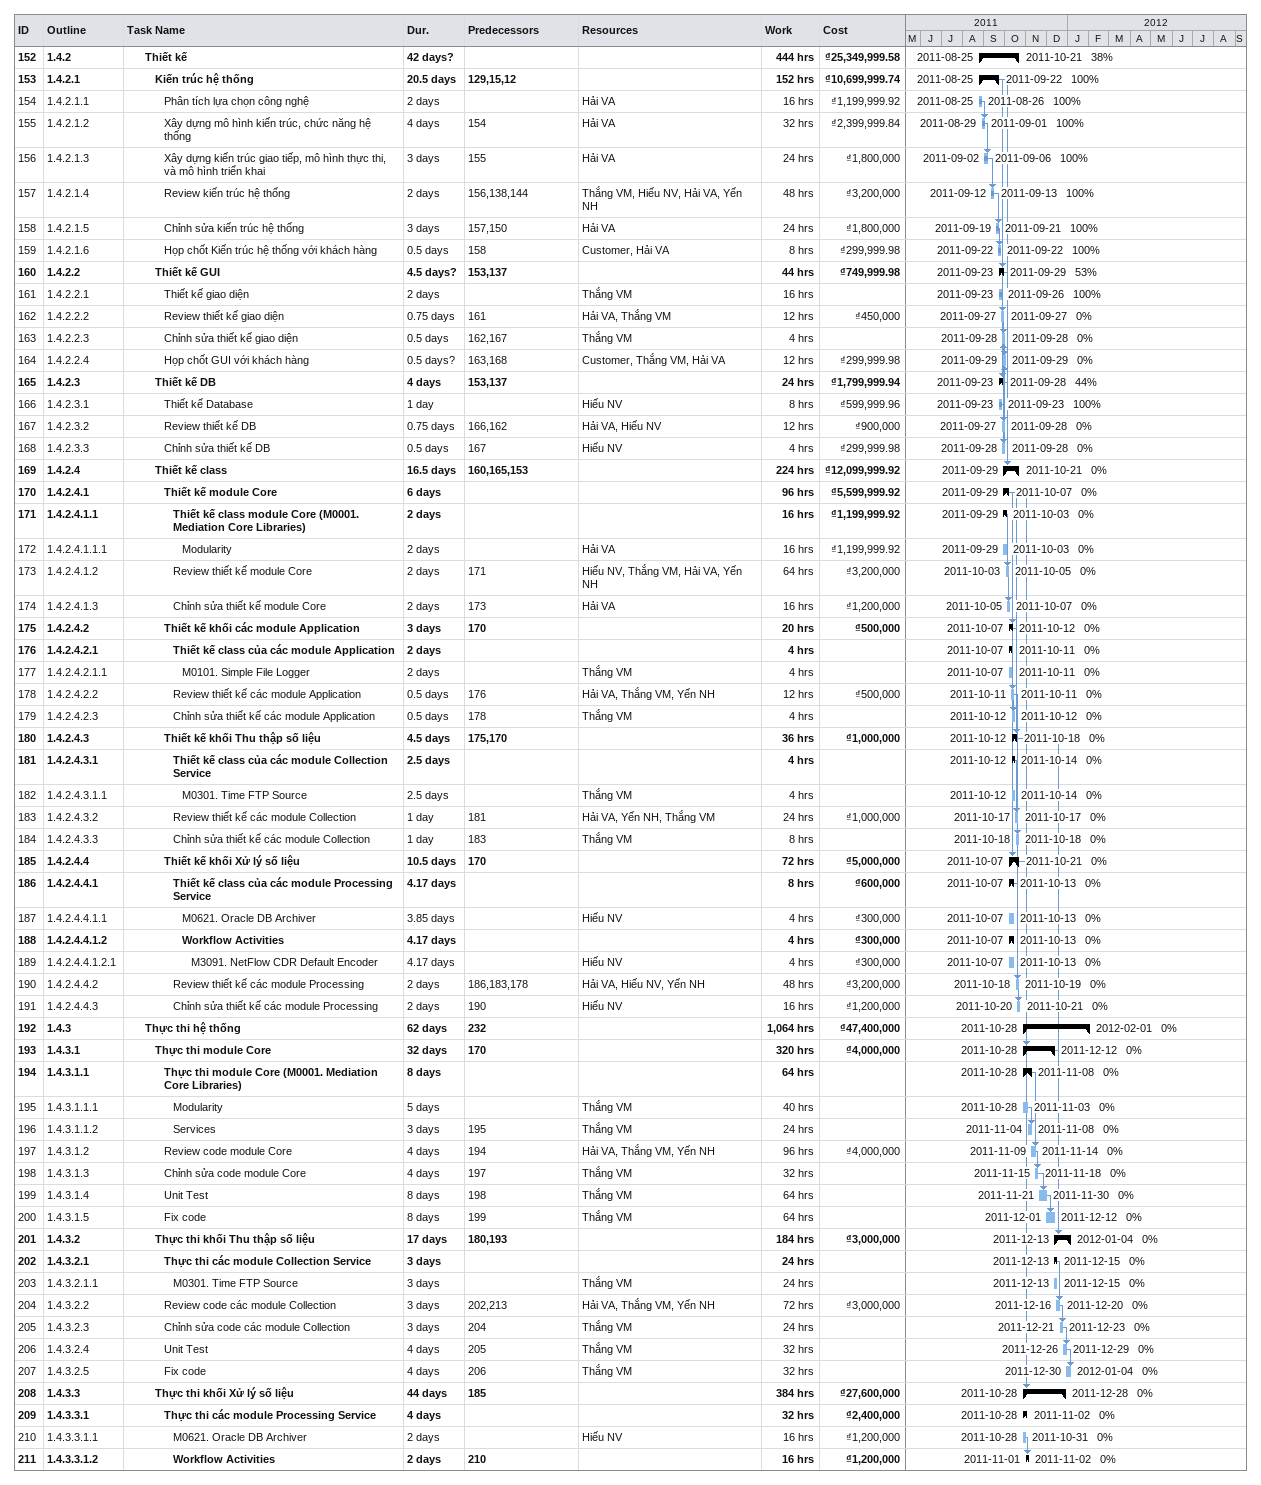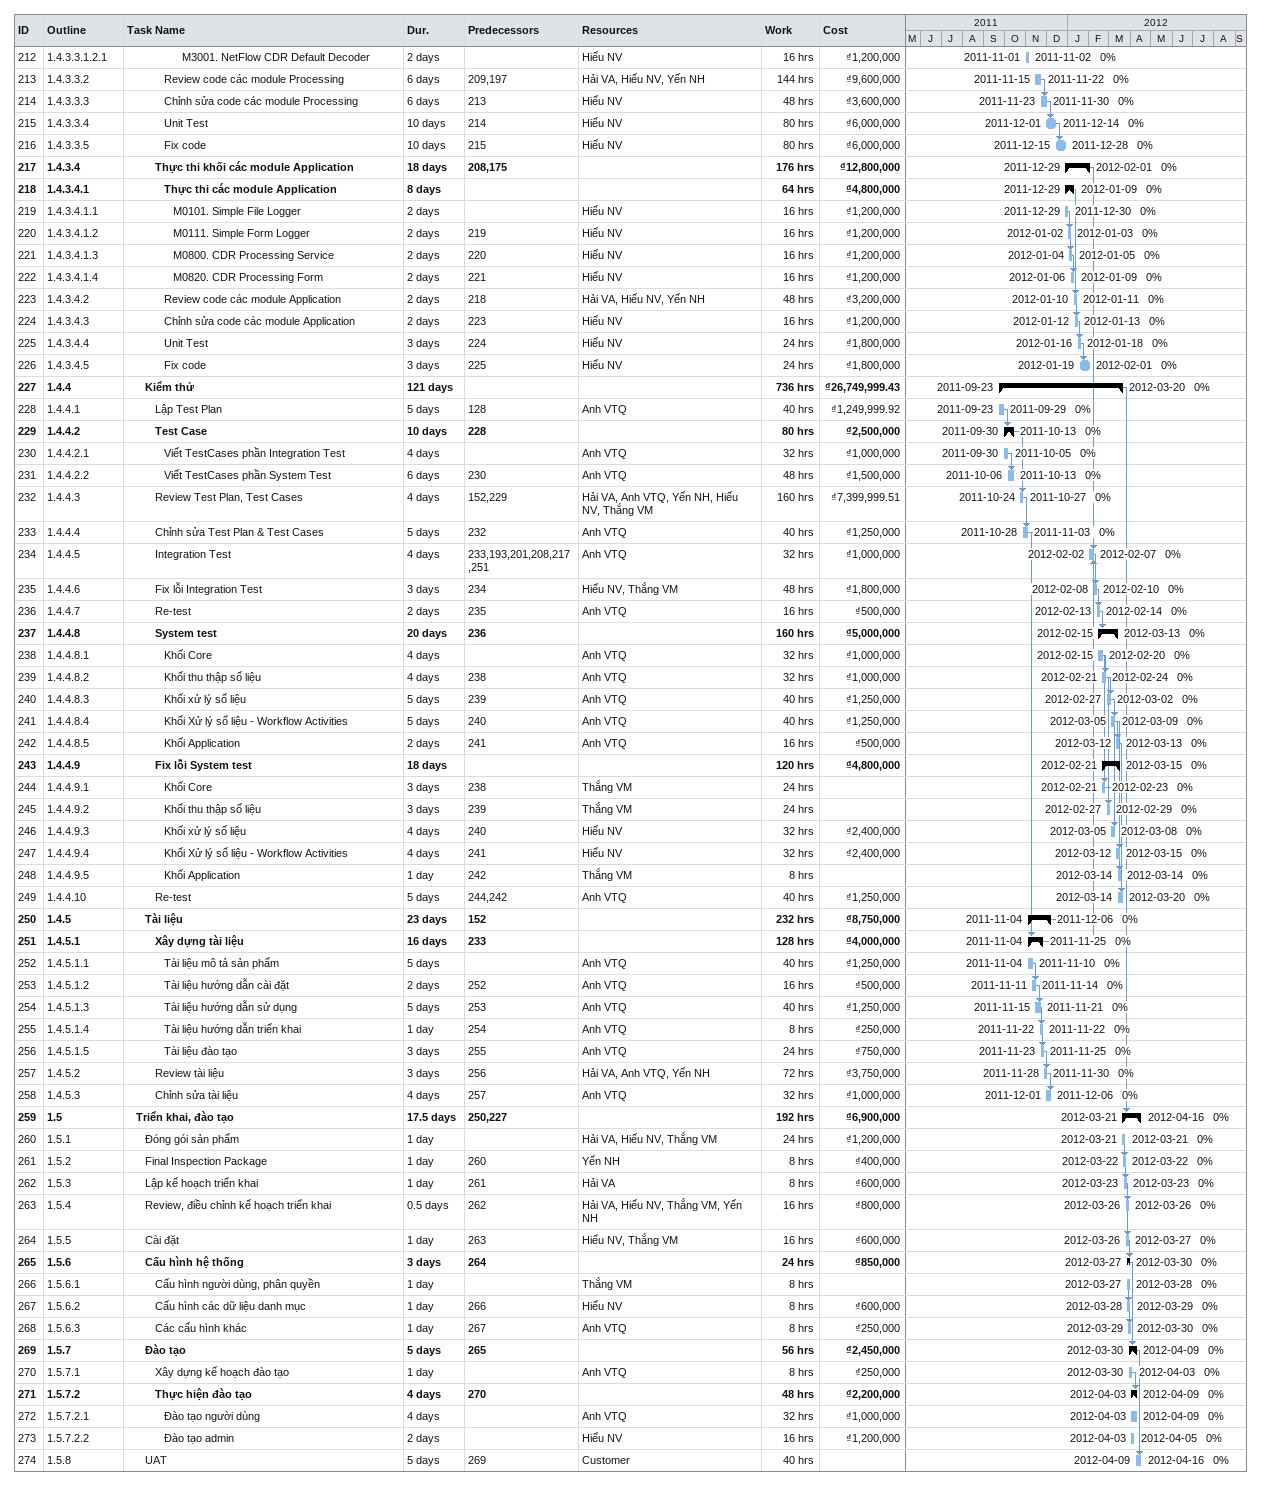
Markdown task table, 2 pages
| ID | WBS | Task | Duration | Start | Finish | Predecessors | Resources | % complete | Work (h) | Cost (₫) |
|---|---|---|---|---|---|---|---|---|---|---|
| 152 | 1.4.2 | **Thiết kế** | 42d? | 2011-08-25 | 2011-10-21 |  |  | 38 | 444 | 25349999.58 |
| 153 | 1.4.2.1 | **Kiến trúc hệ thống** | 20.5d | 2011-08-25 | 2011-09-22 | 129, 15, 12 |  | 100 | 152 | 10699999.74 |
| 154 | 1.4.2.1.1 | Phân tích lựa chọn công nghệ | 2d | 2011-08-25 | 2011-08-26 |  | Hải VA | 100 | 16 | 1199999.92 |
| 155 | 1.4.2.1.2 | Xây dựng mô hình kiến trúc, chức năng hệ thống | 4d | 2011-08-29 | 2011-09-01 | 154 | Hải VA | 100 | 32 | 2399999.84 |
| 156 | 1.4.2.1.3 | Xây dựng kiến trúc giao tiếp, mô hình thực thi, và mô hình triển khai | 3d | 2011-09-02 | 2011-09-06 | 155 | Hải VA | 100 | 24 | 1800000 |
| 157 | 1.4.2.1.4 | Review kiến trúc hệ thống | 2d | 2011-09-12 | 2011-09-13 | 156, 138, 144 | Thắng VM, Hiếu NV, Hải VA, Yến NH | 100 | 48 | 3200000 |
| 158 | 1.4.2.1.5 | Chỉnh sửa kiến trúc hệ thống | 3d | 2011-09-19 | 2011-09-21 | 157, 150 | Hải VA | 100 | 24 | 1800000 |
| 159 | 1.4.2.1.6 | Họp chốt Kiến trúc hệ thống với khách hàng | 0.5d | 2011-09-22 | 2011-09-22 | 158 | Customer, Hải VA | 100 | 8 | 299999.98 |
| 160 | 1.4.2.2 | **Thiết kế GUI** | 4.5d? | 2011-09-23 | 2011-09-29 | 153, 137 |  | 53 | 44 | 749999.98 |
| 161 | 1.4.2.2.1 | Thiết kế giao diện | 2d | 2011-09-23 | 2011-09-26 |  | Thắng VM | 100 | 16 |  |
| 162 | 1.4.2.2.2 | Review thiết kế giao diện | 0.75d | 2011-09-27 | 2011-09-27 | 161 | Hải VA, Thắng VM | 0 | 12 | 450000 |
| 163 | 1.4.2.2.3 | Chỉnh sửa thiết kế giao diện | 0.5d | 2011-09-28 | 2011-09-28 | 162, 167 | Thắng VM | 0 | 4 |  |
| 164 | 1.4.2.2.4 | Họp chốt GUI với khách hàng | 0.5d? | 2011-09-29 | 2011-09-29 | 163, 168 | Customer, Thắng VM, Hải VA | 0 | 12 | 299999.98 |
| 165 | 1.4.2.3 | **Thiết kế DB** | 4d | 2011-09-23 | 2011-09-28 | 153, 137 |  | 44 | 24 | 1799999.94 |
| 166 | 1.4.2.3.1 | Thiết kế Database | 1d | 2011-09-23 | 2011-09-23 |  | Hiếu NV | 100 | 8 | 599999.96 |
| 167 | 1.4.2.3.2 | Review thiết kế DB | 0.75d | 2011-09-27 | 2011-09-28 | 166, 162 | Hải VA, Hiếu NV | 0 | 12 | 900000 |
| 168 | 1.4.2.3.3 | Chỉnh sửa thiết kế DB | 0.5d | 2011-09-28 | 2011-09-28 | 167 | Hiếu NV | 0 | 4 | 299999.98 |
| 169 | 1.4.2.4 | **Thiết kế class** | 16.5d | 2011-09-29 | 2011-10-21 | 160, 165, 153 |  | 0 | 224 | 12099999.92 |
| 170 | 1.4.2.4.1 | **Thiết kế module Core** | 6d | 2011-09-29 | 2011-10-07 |  |  | 0 | 96 | 5599999.92 |
| 171 | 1.4.2.4.1.1 | **Thiết kế class module Core (M0001. Mediation Core Libraries)** | 2d | 2011-09-29 | 2011-10-03 |  |  | 0 | 16 | 1199999.92 |
| 172 | 1.4.2.4.1.1.1 | Modularity | 2d | 2011-09-29 | 2011-10-03 |  | Hải VA | 0 | 16 | 1199999.92 |
| 173 | 1.4.2.4.1.2 | Review thiết kế module Core | 2d | 2011-10-03 | 2011-10-05 | 171 | Hiếu NV, Thắng VM, Hải VA, Yến NH | 0 | 64 | 3200000 |
| 174 | 1.4.2.4.1.3 | Chỉnh sửa thiết kế module Core | 2d | 2011-10-05 | 2011-10-07 | 173 | Hải VA | 0 | 16 | 1200000 |
| 175 | 1.4.2.4.2 | **Thiết kế khối các module Application** | 3d | 2011-10-07 | 2011-10-12 | 170 |  | 0 | 20 | 500000 |
| 176 | 1.4.2.4.2.1 | **Thiết kế class của các module Application** | 2d | 2011-10-07 | 2011-10-11 |  |  | 0 | 4 |  |
| 177 | 1.4.2.4.2.1.1 | M0101. Simple File Logger | 2d | 2011-10-07 | 2011-10-11 |  | Thắng VM | 0 | 4 |  |
| 178 | 1.4.2.4.2.2 | Review thiết kế các module Application | 0.5d | 2011-10-11 | 2011-10-11 | 176 | Hải VA, Thắng VM, Yến NH | 0 | 12 | 500000 |
| 179 | 1.4.2.4.2.3 | Chỉnh sửa thiết kế các module Application | 0.5d | 2011-10-12 | 2011-10-12 | 178 | Thắng VM | 0 | 4 |  |
| 180 | 1.4.2.4.3 | **Thiết kế khối Thu thập số liệu** | 4.5d | 2011-10-12 | 2011-10-18 | 175, 170 |  | 0 | 36 | 1000000 |
| 181 | 1.4.2.4.3.1 | **Thiết kế class của các module Collection Service** | 2.5d | 2011-10-12 | 2011-10-14 |  |  | 0 | 4 |  |
| 182 | 1.4.2.4.3.1.1 | M0301. Time FTP Source | 2.5d | 2011-10-12 | 2011-10-14 |  | Thắng VM | 0 | 4 |  |
| 183 | 1.4.2.4.3.2 | Review thiết kế các module Collection | 1d | 2011-10-17 | 2011-10-17 | 181 | Hải VA, Yến NH, Thắng VM | 0 | 24 | 1000000 |
| 184 | 1.4.2.4.3.3 | Chỉnh sửa thiết kế các module Collection | 1d | 2011-10-18 | 2011-10-18 | 183 | Thắng VM | 0 | 8 |  |
| 185 | 1.4.2.4.4 | **Thiết kế khối Xử lý số liệu** | 10.5d | 2011-10-07 | 2011-10-21 | 170 |  | 0 | 72 | 5000000 |
| 186 | 1.4.2.4.4.1 | **Thiết kế class của các module Processing Service** | 4.17d | 2011-10-07 | 2011-10-13 |  |  | 0 | 8 | 600000 |
| 187 | 1.4.2.4.4.1.1 | M0621. Oracle DB Archiver | 3.85d | 2011-10-07 | 2011-10-13 |  | Hiếu NV | 0 | 4 | 300000 |
| 188 | 1.4.2.4.4.1.2 | **Workflow Activities** | 4.17d | 2011-10-07 | 2011-10-13 |  |  | 0 | 4 | 300000 |
| 189 | 1.4.2.4.4.1.2.1 | M3091. NetFlow CDR Default Encoder | 4.17d | 2011-10-07 | 2011-10-13 |  | Hiếu NV | 0 | 4 | 300000 |
| 190 | 1.4.2.4.4.2 | Review thiết kế các module Processing | 2d | 2011-10-18 | 2011-10-19 | 186, 183, 178 | Hải VA, Hiếu NV, Yến NH | 0 | 48 | 3200000 |
| 191 | 1.4.2.4.4.3 | Chỉnh sửa thiết kế các module Processing | 2d | 2011-10-20 | 2011-10-21 | 190 | Hiếu NV | 0 | 16 | 1200000 |
| 192 | 1.4.3 | **Thực thi hệ thống** | 62d | 2011-10-28 | 2012-02-01 | 232 |  | 0 | 1064 | 47400000 |
| 193 | 1.4.3.1 | **Thực thi module Core** | 32d | 2011-10-28 | 2011-12-12 | 170 |  | 0 | 320 | 4000000 |
| 194 | 1.4.3.1.1 | **Thực thi module Core (M0001. Mediation Core Libraries)** | 8d | 2011-10-28 | 2011-11-08 |  |  | 0 | 64 |  |
| 195 | 1.4.3.1.1.1 | Modularity | 5d | 2011-10-28 | 2011-11-03 |  | Thắng VM | 0 | 40 |  |
| 196 | 1.4.3.1.1.2 | Services | 3d | 2011-11-04 | 2011-11-08 | 195 | Thắng VM | 0 | 24 |  |
| 197 | 1.4.3.1.2 | Review code module Core | 4d | 2011-11-09 | 2011-11-14 | 194 | Hải VA, Thắng VM, Yến NH | 0 | 96 | 4000000 |
| 198 | 1.4.3.1.3 | Chỉnh sửa code module Core | 4d | 2011-11-15 | 2011-11-18 | 197 | Thắng VM | 0 | 32 |  |
| 199 | 1.4.3.1.4 | Unit Test | 8d | 2011-11-21 | 2011-11-30 | 198 | Thắng VM | 0 | 64 |  |
| 200 | 1.4.3.1.5 | Fix code | 8d | 2011-12-01 | 2011-12-12 | 199 | Thắng VM | 0 | 64 |  |
| 201 | 1.4.3.2 | **Thực thi khối Thu thập số liệu** | 17d | 2011-12-13 | 2012-01-04 | 180, 193 |  | 0 | 184 | 3000000 |
| 202 | 1.4.3.2.1 | **Thực thi các module Collection Service** | 3d | 2011-12-13 | 2011-12-15 |  |  | 0 | 24 |  |
| 203 | 1.4.3.2.1.1 | M0301. Time FTP Source | 3d | 2011-12-13 | 2011-12-15 |  | Thắng VM | 0 | 24 |  |
| 204 | 1.4.3.2.2 | Review code các module Collection | 3d | 2011-12-16 | 2011-12-20 | 202, 213 | Hải VA, Thắng VM, Yến NH | 0 | 72 | 3000000 |
| 205 | 1.4.3.2.3 | Chỉnh sửa code các module Collection | 3d | 2011-12-21 | 2011-12-23 | 204 | Thắng VM | 0 | 24 |  |
| 206 | 1.4.3.2.4 | Unit Test | 4d | 2011-12-26 | 2011-12-29 | 205 | Thắng VM | 0 | 32 |  |
| 207 | 1.4.3.2.5 | Fix code | 4d | 2011-12-30 | 2012-01-04 | 206 | Thắng VM | 0 | 32 |  |
| 208 | 1.4.3.3 | **Thực thi khối Xử lý số liệu** | 44d | 2011-10-28 | 2011-12-28 | 185 |  | 0 | 384 | 27600000 |
| 209 | 1.4.3.3.1 | **Thực thi các module Processing Service** | 4d | 2011-10-28 | 2011-11-02 |  |  | 0 | 32 | 2400000 |
| 210 | 1.4.3.3.1.1 | M0621. Oracle DB Archiver | 2d | 2011-10-28 | 2011-10-31 |  | Hiếu NV | 0 | 16 | 1200000 |
| 211 | 1.4.3.3.1.2 | **Workflow Activities** | 2d | 2011-11-01 | 2011-11-02 | 210 |  | 0 | 16 | 1200000 |
| 212 | 1.4.3.3.1.2.1 | M3001. NetFlow CDR Default Decoder | 2d | 2011-11-01 | 2011-11-02 |  | Hiếu NV | 0 | 16 | 1200000 |
| 213 | 1.4.3.3.2 | Review code các module Processing | 6d | 2011-11-15 | 2011-11-22 | 209, 197 | Hải VA, Hiếu NV, Yến NH | 0 | 144 | 9600000 |
| 214 | 1.4.3.3.3 | Chỉnh sửa code các module Processing | 6d | 2011-11-23 | 2011-11-30 | 213 | Hiếu NV | 0 | 48 | 3600000 |
| 215 | 1.4.3.3.4 | Unit Test | 10d | 2011-12-01 | 2011-12-14 | 214 | Hiếu NV | 0 | 80 | 6000000 |
| 216 | 1.4.3.3.5 | Fix code | 10d | 2011-12-15 | 2011-12-28 | 215 | Hiếu NV | 0 | 80 | 6000000 |
| 217 | 1.4.3.4 | **Thực thi khối các module Application** | 18d | 2011-12-29 | 2012-02-01 | 208, 175 |  | 0 | 176 | 12800000 |
| 218 | 1.4.3.4.1 | **Thực thi các module Application** | 8d | 2011-12-29 | 2012-01-09 |  |  | 0 | 64 | 4800000 |
| 219 | 1.4.3.4.1.1 | M0101. Simple File Logger | 2d | 2011-12-29 | 2011-12-30 |  | Hiếu NV | 0 | 16 | 1200000 |
| 220 | 1.4.3.4.1.2 | M0111. Simple Form Logger | 2d | 2012-01-02 | 2012-01-03 | 219 | Hiếu NV | 0 | 16 | 1200000 |
| 221 | 1.4.3.4.1.3 | M0800. CDR Processing Service | 2d | 2012-01-04 | 2012-01-05 | 220 | Hiếu NV | 0 | 16 | 1200000 |
| 222 | 1.4.3.4.1.4 | M0820. CDR Processing Form | 2d | 2012-01-06 | 2012-01-09 | 221 | Hiếu NV | 0 | 16 | 1200000 |
| 223 | 1.4.3.4.2 | Review code các module Application | 2d | 2012-01-10 | 2012-01-11 | 218 | Hải VA, Hiếu NV, Yến NH | 0 | 48 | 3200000 |
| 224 | 1.4.3.4.3 | Chỉnh sửa code các module Application | 2d | 2012-01-12 | 2012-01-13 | 223 | Hiếu NV | 0 | 16 | 1200000 |
| 225 | 1.4.3.4.4 | Unit Test | 3d | 2012-01-16 | 2012-01-18 | 224 | Hiếu NV | 0 | 24 | 1800000 |
| 226 | 1.4.3.4.5 | Fix code | 3d | 2012-01-19 | 2012-02-01 | 225 | Hiếu NV | 0 | 24 | 1800000 |
| 227 | 1.4.4 | **Kiểm thử** | 121d | 2011-09-23 | 2012-03-20 |  |  | 0 | 736 | 26749999.43 |
| 228 | 1.4.4.1 | Lập Test Plan | 5d | 2011-09-23 | 2011-09-29 | 128 | Anh VTQ | 0 | 40 | 1249999.92 |
| 229 | 1.4.4.2 | **Test Case** | 10d | 2011-09-30 | 2011-10-13 | 228 |  | 0 | 80 | 2500000 |
| 230 | 1.4.4.2.1 | Viết TestCases phần Integration Test | 4d | 2011-09-30 | 2011-10-05 |  | Anh VTQ | 0 | 32 | 1000000 |
| 231 | 1.4.4.2.2 | Viết TestCases phần System Test | 6d | 2011-10-06 | 2011-10-13 | 230 | Anh VTQ | 0 | 48 | 1500000 |
| 232 | 1.4.4.3 | Review Test Plan, Test Cases | 4d | 2011-10-24 | 2011-10-27 | 152, 229 | Hải VA, Anh VTQ, Yến NH, Hiếu NV, Thắng VM | 0 | 160 | 7399999.51 |
| 233 | 1.4.4.4 | Chỉnh sửa Test Plan & Test Cases | 5d | 2011-10-28 | 2011-11-03 | 232 | Anh VTQ | 0 | 40 | 1250000 |
| 234 | 1.4.4.5 | Integration Test | 4d | 2012-02-02 | 2012-02-07 | 233, 193, 201, 208, 217, 251 | Anh VTQ | 0 | 32 | 1000000 |
| 235 | 1.4.4.6 | Fix lỗi Integration Test | 3d | 2012-02-08 | 2012-02-10 | 234 | Hiếu NV, Thắng VM | 0 | 48 | 1800000 |
| 236 | 1.4.4.7 | Re-test | 2d | 2012-02-13 | 2012-02-14 | 235 | Anh VTQ | 0 | 16 | 500000 |
| 237 | 1.4.4.8 | **System test** | 20d | 2012-02-15 | 2012-03-13 | 236 |  | 0 | 160 | 5000000 |
| 238 | 1.4.4.8.1 | Khối Core | 4d | 2012-02-15 | 2012-02-20 |  | Anh VTQ | 0 | 32 | 1000000 |
| 239 | 1.4.4.8.2 | Khối thu thập số liệu | 4d | 2012-02-21 | 2012-02-24 | 238 | Anh VTQ | 0 | 32 | 1000000 |
| 240 | 1.4.4.8.3 | Khối xử lý số liệu | 5d | 2012-02-27 | 2012-03-02 | 239 | Anh VTQ | 0 | 40 | 1250000 |
| 241 | 1.4.4.8.4 | Khối Xử lý số liệu - Workflow Activities | 5d | 2012-03-05 | 2012-03-09 | 240 | Anh VTQ | 0 | 40 | 1250000 |
| 242 | 1.4.4.8.5 | Khối Application | 2d | 2012-03-12 | 2012-03-13 | 241 | Anh VTQ | 0 | 16 | 500000 |
| 243 | 1.4.4.9 | **Fix lỗi System test** | 18d | 2012-02-21 | 2012-03-15 |  |  | 0 | 120 | 4800000 |
| 244 | 1.4.4.9.1 | Khối Core | 3d | 2012-02-21 | 2012-02-23 | 238 | Thắng VM | 0 | 24 |  |
| 245 | 1.4.4.9.2 | Khối thu thập số liệu | 3d | 2012-02-27 | 2012-02-29 | 239 | Thắng VM | 0 | 24 |  |
| 246 | 1.4.4.9.3 | Khối xử lý số liệu | 4d | 2012-03-05 | 2012-03-08 | 240 | Hiếu NV | 0 | 32 | 2400000 |
| 247 | 1.4.4.9.4 | Khối Xử lý số liệu - Workflow Activities | 4d | 2012-03-12 | 2012-03-15 | 241 | Hiếu NV | 0 | 32 | 2400000 |
| 248 | 1.4.4.9.5 | Khối Application | 1d | 2012-03-14 | 2012-03-14 | 242 | Thắng VM | 0 | 8 |  |
| 249 | 1.4.4.10 | Re-test | 5d | 2012-03-14 | 2012-03-20 | 244, 242 | Anh VTQ | 0 | 40 | 1250000 |
| 250 | 1.4.5 | **Tài liệu** | 23d | 2011-11-04 | 2011-12-06 | 152 |  | 0 | 232 | 8750000 |
| 251 | 1.4.5.1 | **Xây dựng tài liệu** | 16d | 2011-11-04 | 2011-11-25 | 233 |  | 0 | 128 | 4000000 |
| 252 | 1.4.5.1.1 | Tài liệu mô tả sản phẩm | 5d | 2011-11-04 | 2011-11-10 |  | Anh VTQ | 0 | 40 | 1250000 |
| 253 | 1.4.5.1.2 | Tài liệu hướng dẫn cài đặt | 2d | 2011-11-11 | 2011-11-14 | 252 | Anh VTQ | 0 | 16 | 500000 |
| 254 | 1.4.5.1.3 | Tài liệu hướng dẫn sử dụng | 5d | 2011-11-15 | 2011-11-21 | 253 | Anh VTQ | 0 | 40 | 1250000 |
| 255 | 1.4.5.1.4 | Tài liệu hướng dẫn triển khai | 1d | 2011-11-22 | 2011-11-22 | 254 | Anh VTQ | 0 | 8 | 250000 |
| 256 | 1.4.5.1.5 | Tài liệu đào tạo | 3d | 2011-11-23 | 2011-11-25 | 255 | Anh VTQ | 0 | 24 | 750000 |
| 257 | 1.4.5.2 | Review tài liệu | 3d | 2011-11-28 | 2011-11-30 | 256 | Hải VA, Anh VTQ, Yến NH | 0 | 72 | 3750000 |
| 258 | 1.4.5.3 | Chỉnh sửa tài liệu | 4d | 2011-12-01 | 2011-12-06 | 257 | Anh VTQ | 0 | 32 | 1000000 |
| 259 | 1.5 | **Triển khai, đào tạo** | 17.5d | 2012-03-21 | 2012-04-16 | 250, 227 |  | 0 | 192 | 6900000 |
| 260 | 1.5.1 | Đóng gói sản phẩm | 1d | 2012-03-21 | 2012-03-21 |  | Hải VA, Hiếu NV, Thắng VM | 0 | 24 | 1200000 |
| 261 | 1.5.2 | Final Inspection Package | 1d | 2012-03-22 | 2012-03-22 | 260 | Yến NH | 0 | 8 | 400000 |
| 262 | 1.5.3 | Lập kế hoạch triển khai | 1d | 2012-03-23 | 2012-03-23 | 261 | Hải VA | 0 | 8 | 600000 |
| 263 | 1.5.4 | Review, điều chỉnh kế hoạch triển khai | 0.5d | 2012-03-26 | 2012-03-26 | 262 | Hải VA, Hiếu NV, Thắng VM, Yến NH | 0 | 16 | 800000 |
| 264 | 1.5.5 | Cài đặt | 1d | 2012-03-26 | 2012-03-27 | 263 | Hiếu NV, Thắng VM | 0 | 16 | 600000 |
| 265 | 1.5.6 | **Cấu hình hệ thống** | 3d | 2012-03-27 | 2012-03-30 | 264 |  | 0 | 24 | 850000 |
| 266 | 1.5.6.1 | Cấu hình người dùng, phân quyền | 1d | 2012-03-27 | 2012-03-28 |  | Thắng VM | 0 | 8 |  |
| 267 | 1.5.6.2 | Cấu hình các dữ liệu danh mục | 1d | 2012-03-28 | 2012-03-29 | 266 | Hiếu NV | 0 | 8 | 600000 |
| 268 | 1.5.6.3 | Các cấu hình khác | 1d | 2012-03-29 | 2012-03-30 | 267 | Anh VTQ | 0 | 8 | 250000 |
| 269 | 1.5.7 | **Đào tạo** | 5d | 2012-03-30 | 2012-04-09 | 265 |  | 0 | 56 | 2450000 |
| 270 | 1.5.7.1 | Xây dựng kế hoạch đào tạo | 1d | 2012-03-30 | 2012-04-03 |  | Anh VTQ | 0 | 8 | 250000 |
| 271 | 1.5.7.2 | **Thực hiện đào tạo** | 4d | 2012-04-03 | 2012-04-09 | 270 |  | 0 | 48 | 2200000 |
| 272 | 1.5.7.2.1 | Đào tạo người dùng | 4d | 2012-04-03 | 2012-04-09 |  | Anh VTQ | 0 | 32 | 1000000 |
| 273 | 1.5.7.2.2 | Đào tạo admin | 2d | 2012-04-03 | 2012-04-05 |  | Hiếu NV | 0 | 16 | 1200000 |
| 274 | 1.5.8 | UAT | 5d | 2012-04-09 | 2012-04-16 | 269 | Customer | 0 | 40 |  |
